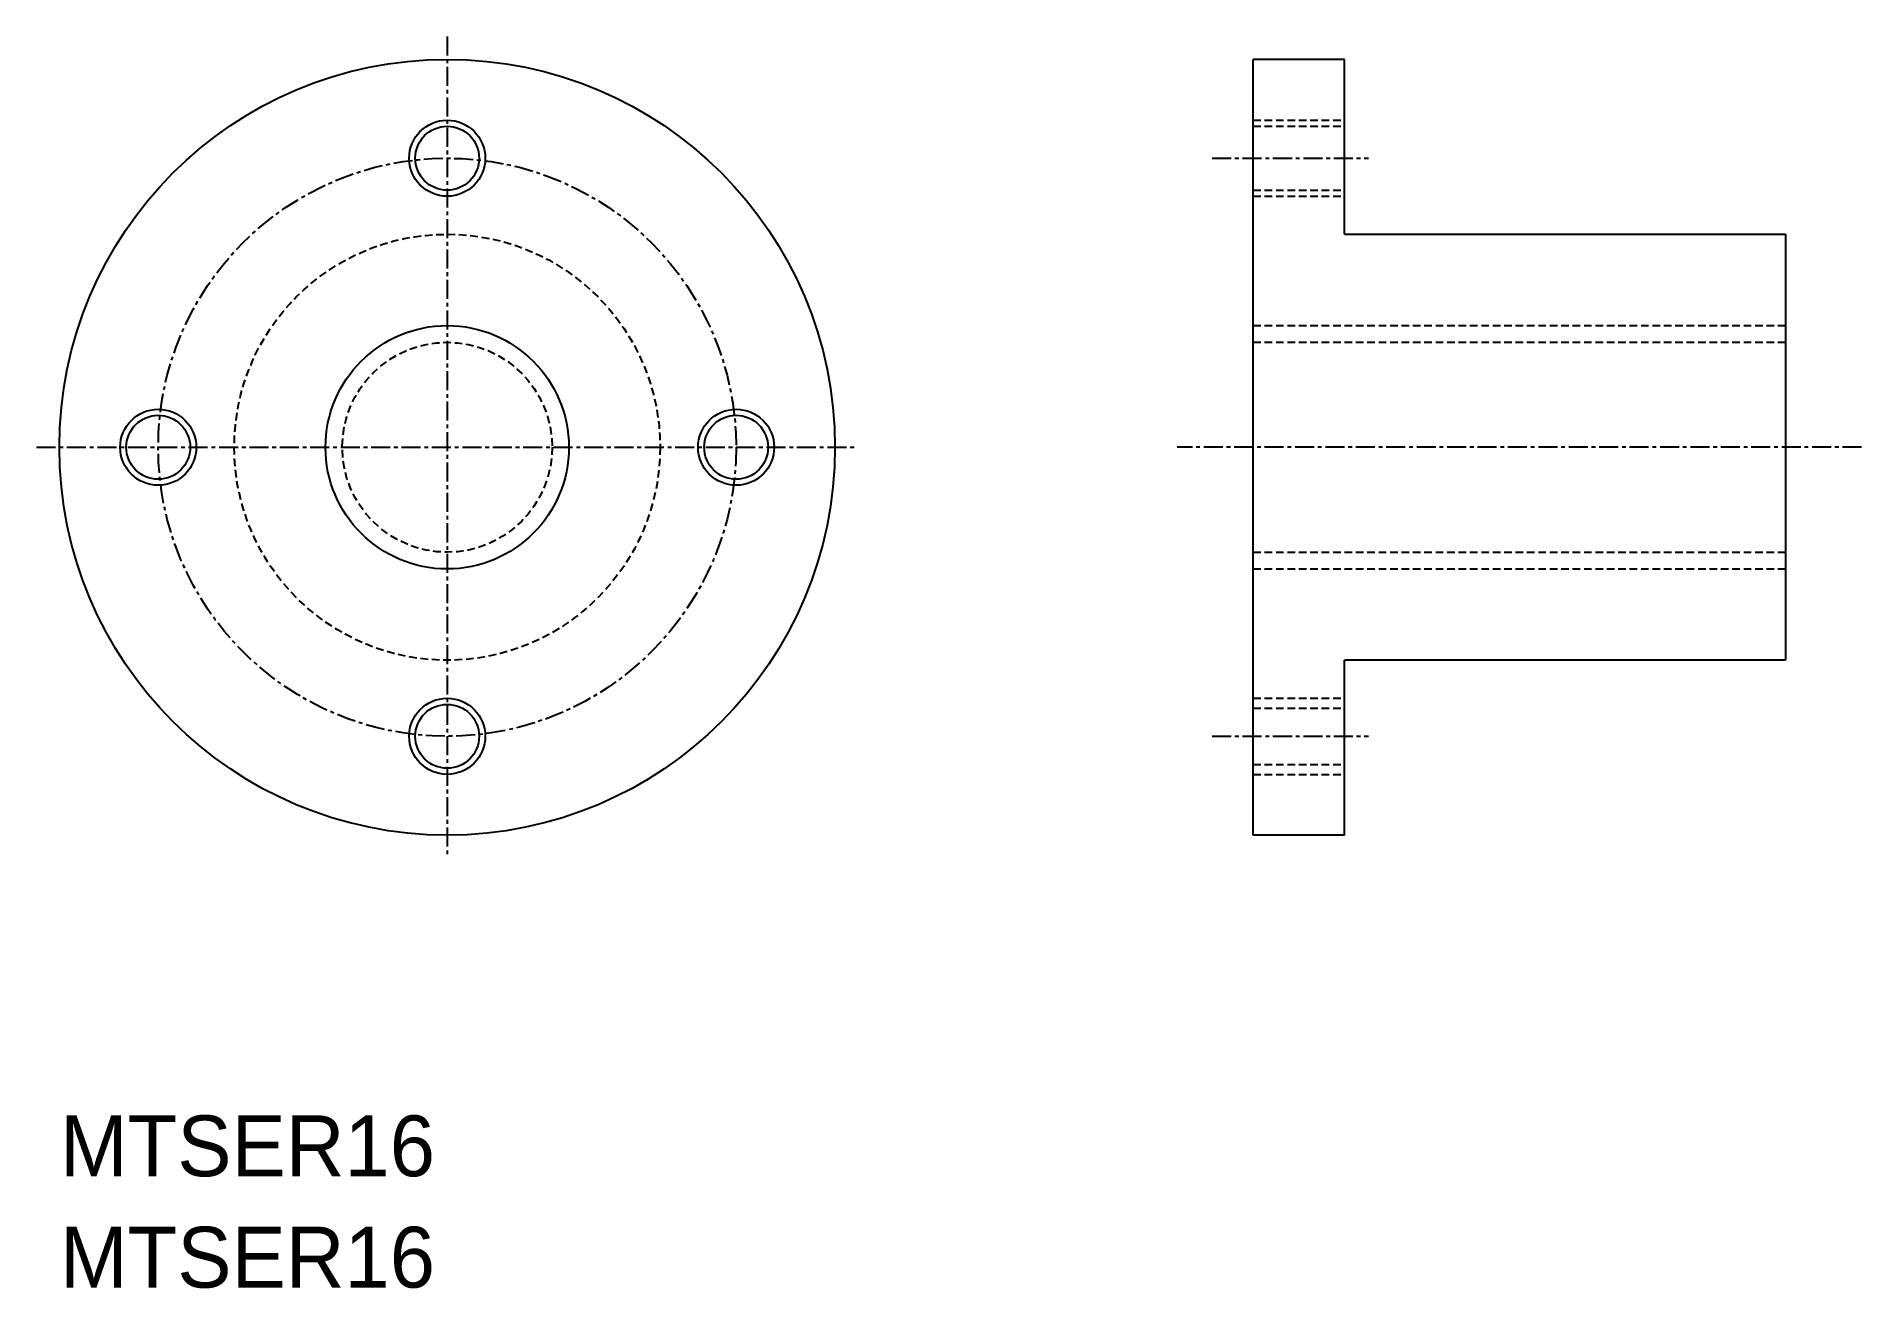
# Model space of a CAD drawing. Extents: x 381 to 501, y 140 to 222.
import ezdxf

# ---------------------------------------------------------------- set-up
doc = ezdxf.new("R2010")
doc.units = 0
doc.linetypes.add('CENTER', pattern=[2, 1.25, -0.25, 0.25, -0.25])
doc.linetypes.add('DASHED', pattern=[0.75, 0.5, -0.25])
doc.layers.get('0').update_dxf_attribs({"linetype": 'CONTINUOUS'})
doc.layers.add('CENTER', color=1, linetype='CENTER')

msp = doc.modelspace()

# ---------------------------------------------------------------- linework, layer by layer
at = {"color": 7, "linetype": 'CONTINUOUS'}
for p, q in [((460.61, 169.82), (460.61, 220.82)), ((466.61, 220.82), (460.61, 220.82)), ((466.61, 209.32), (466.61, 220.82)), ((466.61, 209.32), (495.61, 209.32)), ((495.61, 209.32), (495.61, 181.32)), ((466.61, 169.82), (466.61, 181.32)), ((495.61, 181.32), (466.61, 181.32)), ((466.61, 169.82), (460.61, 169.82))]:
    msp.add_line(p, q, dxfattribs=at)
at = {"color": 3, "linetype": 'DASHED'}
for p, q in [((460.61, 216.82), (466.61, 216.82)), ((460.61, 216.42), (466.61, 216.42)), ((460.61, 212.22), (466.61, 212.22)), ((460.61, 211.82), (466.61, 211.82)), ((460.61, 203.32), (495.61, 203.32)), ((460.61, 202.22), (495.61, 202.22)), ((460.61, 188.42), (495.61, 188.42)), ((460.61, 187.32), (495.61, 187.32)), ((460.61, 178.82), (466.61, 178.82)), ((460.61, 178.17), (466.61, 178.17)), ((460.61, 174.47), (466.61, 174.47)), ((460.61, 173.82), (466.61, 173.82))]:
    msp.add_line(p, q, dxfattribs=at)
at = {"color": 7, "linetype": 'CONTINUOUS'}
for centre, radius in [((407.61, 195.32), 25.5), ((407.61, 214.32), 2.1), ((407.61, 195.32), 8), ((388.61, 195.32), 2.1), ((426.61, 195.32), 2.1), ((407.61, 176.32), 2.1)]:
    msp.add_circle(centre, radius, dxfattribs=at)
at = {"color": 3, "linetype": 'CONTINUOUS'}
for centre in [(407.61, 214.32), (388.61, 195.32), (426.61, 195.32), (407.61, 176.32)]:
    msp.add_circle(centre, 2.5, dxfattribs=at)
at = {"color": 3, "linetype": 'DASHED'}
for radius in [14, 6.9]:
    msp.add_circle((407.61, 195.32), radius, dxfattribs=at)
at = {"layer": 'CENTER', "color": 1, "linetype": 'CENTER'}
for p, q in [((407.61, 222.32), (407.61, 168.32)), ((457.91, 214.32), (468.2, 214.32)), ((380.61, 195.32), (434.61, 195.32)), ((500.61, 195.32), (455.61, 195.32)), ((457.91, 176.32), (468.2, 176.32))]:
    msp.add_line(p, q, dxfattribs=at)
msp.add_circle((407.61, 195.32), 19, dxfattribs=at)

# ---------------------------------------------------------------- texts
at = {"color": 7, "linetype": 'CONTINUOUS'}
for p in [(382.14, 147.4), (382.14, 140.08)]:
    msp.add_text('MTSER16', height=4, dxfattribs=at).set_placement(p)

doc.saveas('drawing.dxf')
